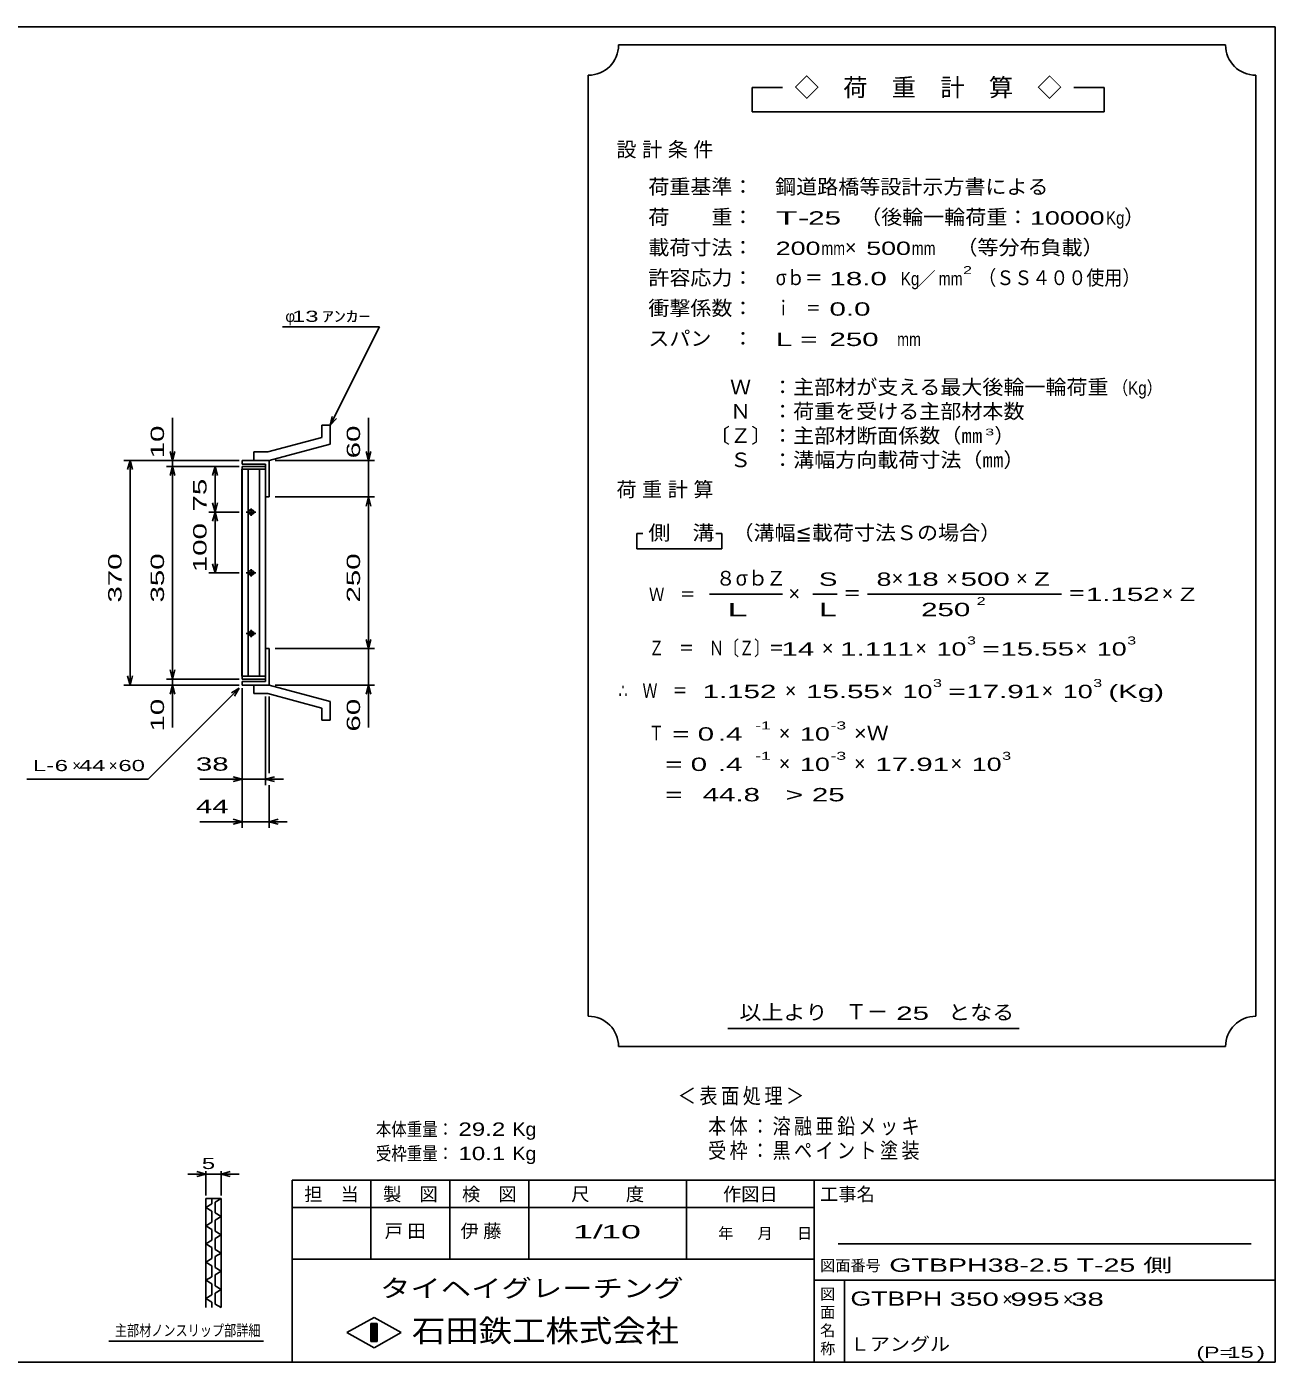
# Model space of a CAD drawing. Units: millimetres, scale not verified. Extents: x -1820 to 1736, y -1282 to 1048.
# Drawn here: x -321 to 1736, y -1152 to 1048 of the extents above; entities that cross this region are included whole.
import ezdxf
from ezdxf.enums import TextEntityAlignment as Align

# ---------------------------------------------------------------- set-up
doc = ezdxf.new("R2010")
doc.units = ezdxf.units.MM
doc.header["$LTSCALE"] = 10
for name, color, linetype, lineweight in [('0_2', 150, 'Continuous', 25), ('16', 3, 'Continuous', 25), ('19', 6, 'Continuous', 25), ('22', 4, 'Continuous', 25), ('24', 2, 'Continuous', 25), ('32', 4, 'Continuous', 25)]:
    doc.layers.add(name, color=color, linetype=linetype, lineweight=lineweight)
doc.styles.add('ベクトル', font='')
doc.styles.get('ベクトル').set_extended_font_data('ベクトル')

msp = doc.modelspace()

# ---------------------------------------------------------------- linework, layer by layer
at = {"layer": '0_2'}
for p, q in [((-1724, 1048.5), (1736, 1048.5)), ((1736, 1048.5), (1736, -1151.5)), ((1736, -851.5), (116, -851.5)), ((116, -851.5), (116, -1151.5)), ((246, -851.5), (246, -981.5)), ((376, -981.5), (376, -851.5)), ((506, -851.5), (506, -981.5)), ((766, -981.5), (766, -851.5)), ((976, -851.5), (976, -1151.5)), ((976, -896.5), (116, -896.5)), ((1696, -956.5), (1016, -956.5)), ((116, -981.5), (976, -981.5)), ((976, -1016.5), (1736, -1016.5)), ((1026, -1151.5), (1026, -1016.5)), ((206, -1102.5), (251, -1077.5)), ((251, -1077.5), (296, -1102.5)), ((246, -1087.5), (256, -1087.5)), ((246, -1117.5), (246, -1087.5)), ((246, -1087.5), (248, -1087.5)), ((248, -1087.5), (248, -1117.5)), ((250, -1117.5), (250, -1087.5)), ((250, -1087.5), (252, -1087.5)), ((252, -1087.5), (252, -1117.5)), ((254, -1117.5), (254, -1087.5)), ((254, -1087.5), (256, -1087.5)), ((256, -1087.5), (256, -1117.5)), ((256, -1087.5), (256, -1117.5)), ((251, -1127.5), (206, -1102.5)), ((256, -1117.5), (246, -1117.5)), ((248, -1117.5), (250, -1117.5)), ((296, -1102.5), (251, -1127.5)), ((252, -1117.5), (254, -1117.5)), ((1736, -1151.5), (-1724, -1151.5))]:
    msp.add_line(p, q, dxfattribs=at)
at = {"layer": '16'}
for p, q in [((33.3, -21.5), (33.3, 319.5)), ((33.3, 319.5), (34, 319.5)), ((72, 324), (34, 324)), ((34, 324), (34, 319.5)), ((34, 319.5), (72, 319.5)), ((34, 319.5), (34, -21.5)), ((72, 319.5), (34, 319.5)), ((43.5, 319.5), (43.5, -21.5)), ((62.5, -21.5), (62.5, 319.5)), ((72, 319.5), (72, 324)), ((72, -21.5), (72, 319.5)), ((40.5, 249), (56.5, 249)), ((50.5, 252), (46.5, 252)), ((46.5, 246), (50.5, 246)), ((48.5, 255), (48.5, 243)), ((48.5, 155), (48.5, 143)), ((40.5, 149), (56.5, 149)), ((50.5, 152), (46.5, 152)), ((46.5, 146), (50.5, 146)), ((40.5, 49), (56.5, 49)), ((50.5, 52), (46.5, 52)), ((46.5, 46), (50.5, 46)), ((48.5, 55), (48.5, 43)), ((34, -21.5), (33.3, -21.5)), ((34, -21.5), (72, -21.5)), ((34, -26), (34, -21.5)), ((34, -21.5), (72, -21.5)), ((72, -21.5), (72, -26)), ((72, -26), (34, -26))]:
    msp.add_line(p, q, dxfattribs=at)
for centre, radius, start, end in [((46.5, 249), 3, 90, 270), ((48.5, 249), 4, 46.6, 133.4), ((48.5, 249), 4, 226.6, 313.4), ((50.5, 249), 3, 270, 90), ((46.5, 149), 3, 90, 270), ((48.5, 149), 4, 46.6, 133.4), ((48.5, 149), 4, 226.6, 313.4), ((50.5, 149), 3, 270, 90), ((46.5, 49), 3, 90, 270), ((48.5, 49), 4, 46.6, 133.4), ((48.5, 49), 4, 226.6, 313.4), ((50.5, 49), 3, 270, 90)]:
    msp.add_arc(centre, radius, start, end, dxfattribs=at)
at = {"layer": '19'}
for p, q in [((165, 392), (179, 392)), ((165, 372), (165, 392)), ((179, 361), (179, 392)), ((165, 372), (76, 348)), ((78, 334), (179, 361)), ((34, 328), (34, 334)), ((34, 334), (77, 334)), ((53, 348), (76, 348)), ((53, 334), (53, 348)), ((53, 334), (78, 334)), ((77, 334), (78, 333)), ((78, 333), (78, 274)), ((72, 328), (34, 328)), ((72, 274), (72, 328)), ((78, 274), (72, 274)), ((78, 24), (72, 24)), ((72, 24), (72, -30)), ((78, -35), (78, 24)), ((34, -30), (34, -36)), ((72, -30), (34, -30)), ((34, -36), (77, -36)), ((53, -36), (78, -36)), ((53, -50), (53, -36)), ((77, -36), (78, -35)), ((78, -36), (179, -63)), ((53, -50), (76, -50)), ((165, -74), (76, -50)), ((179, -94), (179, -63)), ((165, -94), (165, -74)), ((165, -94), (179, -94))]:
    msp.add_line(p, q, dxfattribs=at)
at = {"layer": '22'}
for p, q in [((100, 554), (260, 554)), ((179, 392), (260, 554)), ((-81, 334), (-81, 404)), ((179, 392), (182, 406.6)), ((179, 392), (189, 403)), ((242, 334), (242, 404)), ((-161, 334), (29, 334)), ((-155, 319), (-151, 334)), ((-147, 319), (-151, 334)), ((-151, -36), (-151, 334)), ((29, 334), (-91, 334)), ((-81, 334), (-85, 349)), ((-77, 349), (-81, 334)), ((-81, 334), (-81, 324)), ((88, 334), (252, 334)), ((242, 334), (238, 349)), ((242, 334), (246, 349)), ((242, 274), (242, 334)), ((-91, 324), (29, 324)), ((-85, 309), (-81, 324)), ((-77, 309), (-81, 324)), ((-81, -26), (-81, 324)), ((29, 324), (-21, 324)), ((-11, 324), (-15, 309)), ((-7, 309), (-11, 324)), ((-11, 324), (-11, 249)), ((-11, 249), (-15, 264)), ((-7, 264), (-11, 249)), ((88, 274), (252, 274)), ((238, 259), (242, 274)), ((246, 259), (242, 274)), ((242, 24), (242, 274)), ((-21, 249), (29, 249)), ((-11, 249), (-15, 234)), ((-7, 234), (-11, 249)), ((-11, 249), (-11, 149)), ((-11, 149), (-15, 164)), ((-7, 164), (-11, 149)), ((-21, 149), (29, 149)), ((88, 24), (252, 24)), ((242, 24), (238, 39)), ((242, 24), (246, 39)), ((242, -36), (242, 24)), ((-151, -36), (-155, -21)), ((-151, -36), (-147, -21)), ((-81, -26), (-85, -11)), ((-81, -26), (-77, -11)), ((-161, -36), (29, -36)), ((-121, -191), (29, -41)), ((-91, -26), (29, -26)), ((-91, -36), (29, -36)), ((-85, -51), (-81, -36)), ((-81, -36), (-81, -26)), ((-77, -51), (-81, -36)), ((-81, -106), (-81, -36)), ((16, -49), (29, -41)), ((21, -54), (29, -41)), ((34, -201), (34, -41)), ((34, -271), (34, -41)), ((88, -36), (252, -36)), ((238, -51), (242, -36)), ((246, -51), (242, -36)), ((242, -106), (242, -36)), ((72, -201), (72, -55)), ((78, -181), (78, -55)), ((-321, -191), (-121, -191)), ((-36, -191), (34, -191)), ((34, -191), (19, -187)), ((19, -195), (34, -191)), ((34, -191), (72, -191)), ((72, -191), (87, -187)), ((87, -195), (72, -191)), ((72, -191), (102, -191)), ((78, -271), (78, -201)), ((-36, -261), (34, -261)), ((34, -261), (19, -257)), ((19, -265), (34, -261)), ((34, -261), (78, -261)), ((78, -261), (93, -257)), ((93, -265), (78, -261)), ((78, -261), (108, -261))]:
    msp.add_line(p, q, dxfattribs=at)
at = {"layer": '24', "color": 4}
for p, q in [((1654, 1018.5), (654, 1018.5)), ((604, 968.5), (604, -581.5)), ((1704, -581.5), (1704, 968.5)), ((924, 948.5), (874, 948.5)), ((874, 948.5), (874, 908.5)), ((1454, 948.5), (1404, 948.5)), ((1454, 908.5), (1454, 948.5)), ((874, 908.5), (1454, 908.5)), ((694, 213.5), (684, 213.5)), ((684, 213.5), (684, 188.5)), ((824, 213.5), (814, 213.5)), ((824, 188.5), (824, 213.5)), ((684, 188.5), (824, 188.5)), ((804, 113.5), (924, 113.5)), ((974, 113.5), (1014, 113.5)), ((1064, 113.5), (1384, 113.5)), ((834, -601.5), (1314, -601.5)), ((654, -631.5), (1654, -631.5))]:
    msp.add_line(p, q, dxfattribs=at)
for centre, start, end in [((604, 1018.5), 270, 0), ((1704, 1018.5), 180, 270), ((604, -631.5), 0, 90), ((1704, -631.5), 90, 180)]:
    msp.add_arc(centre, 50, start, end, dxfattribs=at)
at = {"layer": '32'}
for p, q in [((-26, -841.5), (-56, -841.5)), ((-26, -841.5), (-41, -837.5)), ((-41, -845.5), (-26, -841.5)), ((-26, -876.5), (-26, -836.5)), ((-26, -841.5), (-1, -841.5)), ((-1, -836.5), (-1, -876.5)), ((-1, -841.5), (14, -837.5)), ((14, -845.5), (-1, -841.5)), ((-1, -841.5), (29, -841.5)), ((-26, -881.5), (-1, -881.5)), ((-26, -1061.5), (-26, -881.5)), ((-16, -890.5), (-26, -896.5)), ((-26, -896.5), (-16, -902.5)), ((-16, -881.5), (-16, -890.5)), ((-1, -881.5), (-11, -887.5)), ((-11, -887.5), (-11, -905.5)), ((-1, -881.5), (-1, -1061.5)), ((-16, -920.5), (-26, -926.5)), ((-16, -902.5), (-16, -920.5)), ((-11, -905.5), (-1, -911.5)), ((-1, -911.5), (-11, -917.5)), ((-11, -917.5), (-11, -935.5)), ((-26, -926.5), (-16, -932.5)), ((-16, -932.5), (-16, -950.5)), ((-11, -935.5), (-1, -941.5)), ((-1, -941.5), (-11, -947.5)), ((-16, -950.5), (-26, -956.5)), ((-26, -956.5), (-16, -962.5)), ((-16, -962.5), (-16, -980.5)), ((-11, -947.5), (-11, -965.5)), ((-11, -965.5), (-1, -971.5)), ((-16, -980.5), (-26, -986.5)), ((-26, -986.5), (-16, -992.5)), ((-1, -971.5), (-11, -977.5)), ((-11, -977.5), (-11, -995.5)), ((-16, -1010.5), (-26, -1016.5)), ((-16, -992.5), (-16, -1010.5)), ((-11, -995.5), (-1, -1001.5)), ((-1, -1001.5), (-11, -1007.5)), ((-11, -1007.5), (-11, -1025.5)), ((-26, -1016.5), (-16, -1022.5)), ((-16, -1022.5), (-16, -1040.5)), ((-11, -1025.5), (-1, -1031.5)), ((-1, -1031.5), (-11, -1037.5)), ((-16, -1040.5), (-26, -1046.5)), ((-26, -1046.5), (-16, -1052.5)), ((-16, -1052.5), (-16, -1061.5)), ((-11, -1037.5), (-11, -1055.5)), ((-11, -1055.5), (-1, -1061.5)), ((69, -1116.5), (-186, -1116.5))]:
    msp.add_line(p, q, dxfattribs=at)

# ---------------------------------------------------------------- texts
at = {"layer": '0_2', "style": 'ベクトル'}
for s, height, p in [('担\u3000当', 21.99, (136, -874.5)), ('製\u3000図', 21.99, (266, -874.5)), ('検\u3000図', 21.99, (396, -874.5)), ('尺\u3000\u3000度', 21.99, (576, -874.5)), ('作図日', 21.99, (826, -874.5)), ('工事名', 21.99, (986, -874.5)), ('年', 18.3, (818, -939)), ('月', 18.3, (883, -939)), ('日', 18.3, (948, -939)), ('図面番号', 18.33, (986, -992)), ('図', 18.3, (986, -1039)), ('面', 18.3, (986, -1069)), ('名', 18.3, (986, -1099)), ('称', 18.3, (986, -1129))]:
    msp.add_text(s, height=height, dxfattribs=at).set_placement(p, align=Align.MIDDLE_LEFT)
at = {"layer": '0_2', "color": 222, "style": 'ベクトル'}
for s, height, width, p in [('タイヘイグレーチング', 29.33, 1.25, (261, -1029.5)), ('石田鉄工株式会社', 36.66, 1.1, (313.5, -1099.5))]:
    msp.add_text(s, height=height, dxfattribs=dict(at, width=width)).set_placement(p, align=Align.MIDDLE_LEFT)
at = {"layer": '22', "color": 2, "style": 'ベクトル'}
for s, height, p in [('φ', 18.3, (105, 571.5)), ('×', 18.3, (-246, -168.5)), ('×', 18.3, (-186, -168.5)), ('×', 22, (1286, -1047.5)), ('×', 22, (1386, -1047.5))]:
    msp.add_text(s, height=height, dxfattribs=at).set_placement(p, align=Align.MIDDLE_LEFT)
for s, height, width, p in [(' 13 ', 18.33, 1.6, (105, 571.5)), ('ｱﾝｶｰ', 18.33, 1.6, (165, 571.5)), ('L-', 18.33, 1.6, (-311, -168.5)), (' 6 ', 18.33, 1.6, (-286, -168.5)), (' 44 ', 18.33, 1.6, (-246, -168.5)), (' 60 ', 18.33, 1.6, (-181, -168.5)), (' 38 ', 21.99, 1.65, (-56, -166)), (' 44 ', 21.99, 1.65, (-56, -236)), ('本体重量：', 21.99, 0.85, (254, -767.5)), (' 29.2', 21.99, 1.35, (379, -767.5)), ('Kg', 21.99, 1.1, (479, -767.5)), ('受枠重量：', 21.99, 0.85, (254, -807.5)), (' 10.1', 21.99, 1.35, (379, -807.5)), ('Kg', 21.99, 1.1, (479, -807.5)), ('1/', 21.99, 2, (579, -936.5)), (' 10 ', 21.99, 2, (609, -936.5)), ('GTBPH38-2.5 T-25 側                  ', 21.99, 1.6, (1100, -991.5)), ('GTBPH', 23.46, 1.4, (1036, -1046.5)), (' 350 ', 21.99, 1.65, (1186, -1047.5)), (' 995 ', 21.99, 1.65, (1286, -1047.5)), (' 38 ', 21.99, 1.65, (1386, -1047.5)), ('Ｌアングル', 21.99, 1.1, (1035, -1121.5)), ('(P=', 18.33, 1.55, (1606, -1135)), (' 15 ', 18.33, 1.6, (1646, -1135)), (')', 18.3, 1.6, (1706, -1135))]:
    msp.add_text(s, height=height, dxfattribs=dict(at, width=width)).set_placement(p, align=Align.MIDDLE_LEFT)
at = {"layer": '22', "color": 2, "style": 'ベクトル', "width": 1.65}
for s, p in [(' 10 ', (-106, 324)), (' 60 ', (217, 324)), (' 75 ', (-36, 236.5)), (' 100 ', (-36, 136.5)), (' 370 ', (-176, 86.5)), (' 350 ', (-106, 86.5)), (' 250 ', (217, 86.5)), (' 10 ', (-106, -126)), (' 60 ', (217, -126))]:
    msp.add_text(s, height=21.99, rotation=90, dxfattribs=at).set_placement(p, align=Align.MIDDLE_LEFT)
at = {"layer": '22', "color": 2, "attachment_point": 4, "style": 'ベクトル'}
for s, insert, char_height in [('\\T1.2;\\W0.85;＜表面処理＞', (751.5, -714), 25.66), ('\\T1.19;\\W0.85;本体：溶融亜鉛メッキ', (801.5, -764), 25.66), ('\\T1.19;\\W0.85;受枠：黒ペイント塗装', (801.5, -804), 25.66), ('\\T1.25;戸田\u3000', (268.5, -936.5), 21.99), ('\\T1.25;伊藤\u3000', (393.5, -936.5), 21.99)]:
    msp.add_mtext(s, dxfattribs=dict(at, insert=insert, char_height=char_height))
at = {"layer": '24', "style": 'ベクトル'}
for s, height, p in [('◇\u3000荷\u3000重\u3000計\u3000算\u3000◇', 29.33, (944, 948.5)), ('）', 24.2, (1487, 735)), ('×', 24.2, (1027, 685)), ('／', 22, (1146.5, 633.5)), ('）', 24.2, (1273, 375)), ('σｂ', 24.19, (847, 140)), ('８', 24.2, (814, 140)), ('Ｚ', 24.2, (897, 140)), ('×', 24.2, (1104, 140)), ('×', 24.2, (1194, 140)), ('×', 24.2, (1309, 140)), ('×', 24.2, (934, 115)), ('×', 24.2, (1549, 115)), ('×', 24.2, (989, 25)), ('×', 24.2, (1143, 25)), ('×', 24.2, (1407, 25)), ('×', 24.2, (928, -45)), ('×', 24.2, (1087, -45)), ('×', 24.2, (1351, -45)), ('×', 24.2, (918, -115)), ('×', 24.2, (918, -165)), ('×', 24.2, (1042, -165)), ('×', 24.2, (1201, -165)), ('Ｔ－', 25.66, (1028, -574))]:
    msp.add_text(s, height=height, dxfattribs=at).set_placement(p, align=Align.MIDDLE_LEFT)
for s, height, width, p in [('荷重基準：\u3000', 24.19, 1.05, (703, 785)), ('鋼道路橋等設計示方書による', 24.19, 1.05, (912, 785)), ('荷\u3000\u3000重：\u3000', 24.19, 1.05, (703, 735)), ('（後輪一輪荷重：', 24.19, 1.05, (1052, 735)), ('T-', 21.99, 2, (913, 733.5)), (' 25 ', 21.99, 1.65, (953, 733.5)), ('10000', 21.99, 1.5, (1332, 733.5)), ('Kg', 21.99, 0.85, (1457, 733.5)), ('載荷寸法：\u3000', 24.19, 1.05, (703, 685)), ('200', 21.99, 1.5, (913, 683.5)), ('mm', 21.99, 0.8, (988, 683.5)), ('500', 21.99, 1.5, (1062, 683.5)), ('mm', 21.99, 0.8, (1137, 683.5)), ('\u3000（等分布負載）', 24.19, 1.05, (1176, 685)), ('許容応力：\u3000', 24.19, 1.05, (703, 635)), ('σｂ＝', 24.19, 0.9, (913, 635)), (' 18.0', 21.99, 1.65, (988, 633.5)), ('Kg', 21.99, 0.85, (1119, 633.5)), ('mm', 21.99, 0.8, (1181.5, 633.5)), ('2', 13.2, 1.5, (1221.5, 647.5)), ('（ＳＳ４００使用）', 24.19, 0.9, (1246.5, 635)), ('衝撃係数：\u3000', 24.19, 1.05, (703, 585)), ('ｉ\u3000＝', 24.19, 0.75, (913, 585)), (' 0.0', 21.99, 1.65, (988, 583.5)), ('スパン\u3000：\u3000', 24.19, 1.05, (703, 535)), ('L =', 21.99, 1.65, (913, 533.5)), (' 250 ', 21.99, 1.65, (988, 533.5)), ('mm', 21.99, 0.8, (1113, 533.5)), ('\u3000Ｗ\u3000：主部材が支える最大後輪一輪荷重', 24.19, 1.05, (803, 455)), ('（Kg）', 21.99, 0.85, (1468, 453.5)), ('\u3000Ｎ\u3000：荷重を受ける主部材本数', 24.19, 1.05, (803, 415)), ('〔Ｚ〕：主部材断面係数（㎜', 24.19, 1.05, (803, 375)), ('3', 11, 1.8, (1258, 381)), ('\u3000Ｓ\u3000：溝幅方向載荷寸法（㎜）', 24.19, 1.05, (803, 335)), ('側\u3000溝', 24.19, 1.1, (703, 215)), ('\u3000（溝幅≦載荷寸法Ｓの場合）', 24.19, 1.05, (807, 215)), ('S', 22, 1.55, (984, 138.5)), ('8', 22, 1.5, (1079, 138.5)), (' 18 ', 21.99, 1.65, (1114, 138.5)), (' 500 ', 21.99, 1.65, (1204, 138.5)), ('Z', 22, 1.4, (1339, 138.5)), ('Ｗ\u3000＝', 21.99, 0.85, (704, 113.5)), ('＝', 24.2, 0.9, (1024, 115)), ('＝', 24.2, 0.9, (1394, 115)), ('1.152', 21.99, 1.65, (1424, 113.5)), ('Z', 22, 1.4, (1579, 113.5)), ('L', 22, 1.8, (984, 88.5)), (' 250 ', 21.99, 1.65, (1139, 88.5)), ('2', 13.2, 1.5, (1244, 102.5)), ('3', 13.2, 1.5, (1228, 37.5)), ('3', 13.2, 1.5, (1492, 37.5)), ('Ｚ\u3000＝\u3000Ｎ〔Ｚ〕＝', 24.19, 0.75, (704, 25)), (' 14 ', 21.99, 1.65, (909, 23.5)), ('1.111', 21.99, 1.65, (1019, 23.5)), ('10', 21.99, 1.5, (1178, 23.5)), ('=', 22, 1.7, (1253, 23.5)), ('15.55', 21.99, 1.65, (1283, 23.5)), ('10', 21.99, 1.5, (1442, 23.5)), ('∴\u3000Ｗ\u3000＝', 24.19, 0.75, (654, -45)), (' 1.152', 21.99, 1.65, (779, -46.5)), ('15.55', 21.99, 1.65, (963, -46.5)), ('10', 21.99, 1.5, (1122, -46.5)), ('3', 13.2, 1.5, (1172, -32.5)), ('=', 22, 1.7, (1197, -46.5)), ('17.91', 21.99, 1.65, (1227, -46.5)), ('10', 21.99, 1.5, (1386, -46.5)), ('3', 13.2, 1.5, (1436, -32.5)), ('(Kg)', 21.99, 1.65, (1461, -46.5)), ('Ｔ', 24.2, 0.75, (704, -115)), (' = 0', 21.99, 1.65, (729, -116.5)), (' .4 ', 21.99, 1.65, (804, -116.5)), ('-1', 13.2, 1.65, (879, -102.5)), ('10', 21.99, 1.5, (953, -116.5)), ('-3', 13.2, 1.65, (1003, -102.5)), ('×Ｗ', 24.19, 1.1, (1042, -115)), ('-1', 13.2, 1.65, (879, -152.5)), ('-3', 13.2, 1.65, (1003, -152.5)), ('3', 13.2, 1.5, (1286, -152.5)), ('  = 0', 21.99, 1.65, (704, -166.5)), (' .4 ', 21.99, 1.65, (804, -166.5)), ('10', 21.99, 1.5, (953, -166.5)), ('17.91', 21.99, 1.65, (1077, -166.5)), ('10', 21.99, 1.5, (1236, -166.5)), ('  =', 21.99, 1.65, (704, -216.5)), (' 44.8', 21.99, 1.65, (779, -216.5)), ('>', 22, 1.7, (929, -216.5)), (' 25 ', 21.99, 1.65, (959, -216.5)), ('以上より\u3000', 24.19, 1.1, (853, -575)), (' 25 ', 21.99, 1.65, (1098, -576.5)), ('となる', 24.19, 1.1, (1197, -575))]:
    msp.add_text(s, height=height, dxfattribs=dict(at, width=width)).set_placement(p, align=Align.MIDDLE_LEFT)
at = {"layer": '24', "attachment_point": 4, "style": 'ベクトル'}
for s, insert, char_height in [('\\T1.28;設計条件', (650.5, 845), 24.19), ('\\T1.28;荷重計算', (650.5, 285), 24.19), ('\\T1.5;\\W2;\\~L\\~', (809, 88.5), 21.99)]:
    msp.add_mtext(s, dxfattribs=dict(at, insert=insert, char_height=char_height))
at = {"layer": '32', "color": 2, "style": 'ベクトル'}
for s, width, p in [(' 5 ', 1.6, (-43.5, -824)), ('主部材ノンスリップ部詳細', 0.8, (-176, -1099))]:
    msp.add_text(s, height=18.33, dxfattribs=dict(at, width=width)).set_placement(p, align=Align.MIDDLE_LEFT)

doc.saveas('drawing.dxf')
